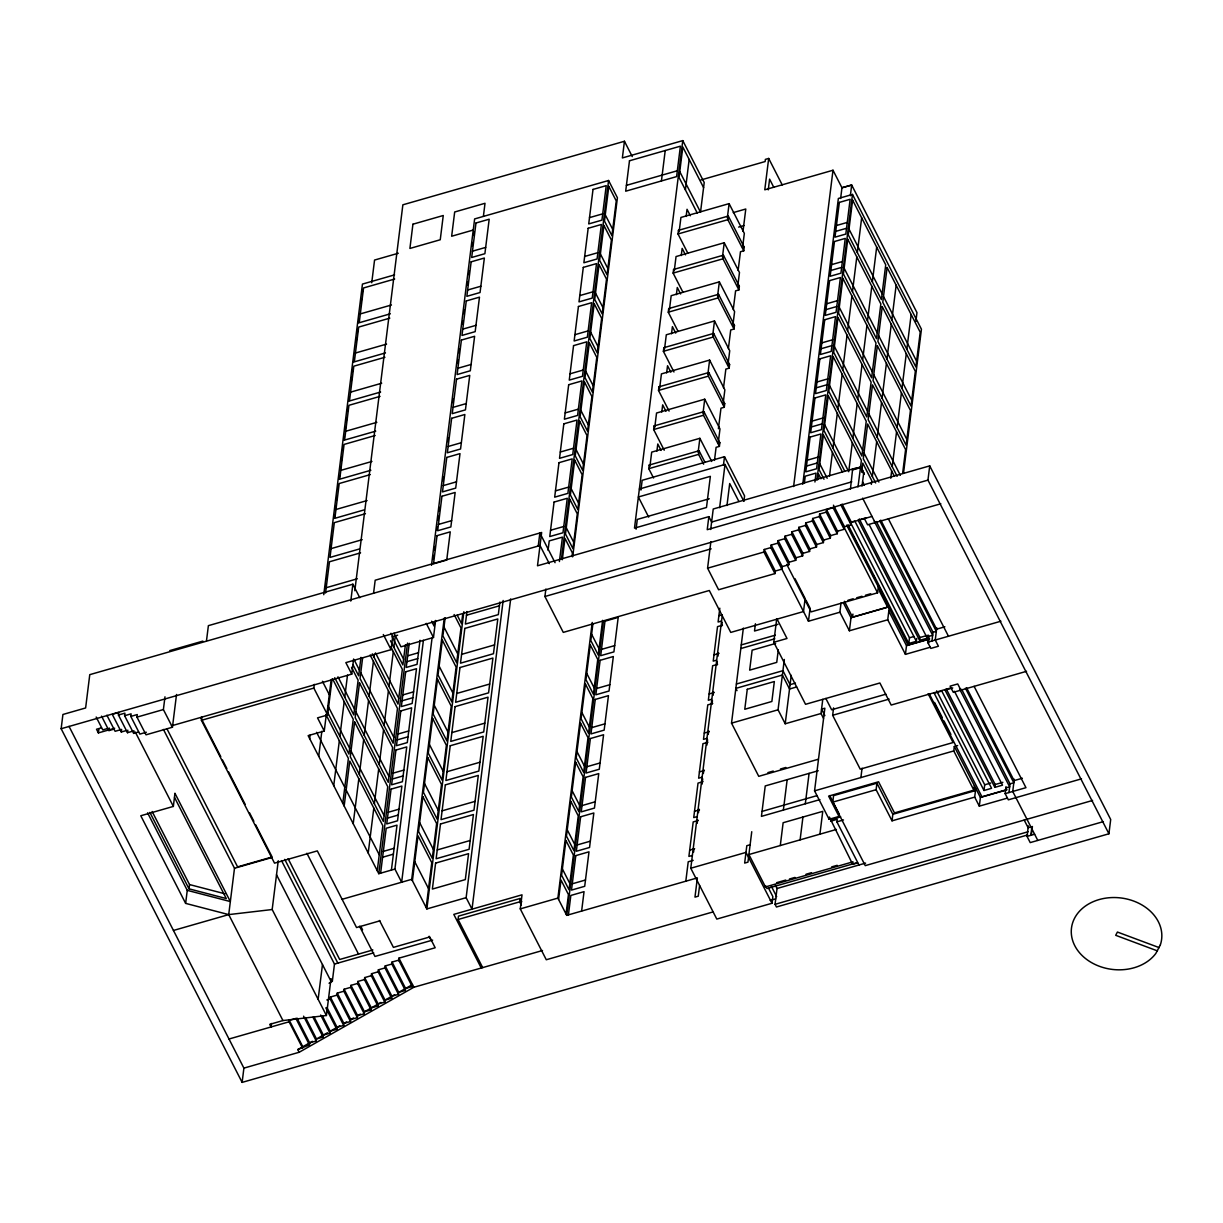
<?xml version="1.0" encoding="UTF-8"?>
<svg xmlns="http://www.w3.org/2000/svg" width="1223" height="1223" viewBox="0 0 1223 1223"><rect width="100%" height="100%" fill="white"/><g stroke="black" fill="none" stroke-linecap="round" stroke-linejoin="round"><path stroke-width="1.5" d="M373.565 593.262L375.186 580.222L541.651 532.479L537.493 565.79L708.851 516.641L707.23 529.681L929.725 465.871L1110.698 819.517L1108.925 833.78L242.123 1082.386L61.15 728.725L62.923 714.477L85.625 707.964L89.768 674.653L540.016 545.519L549.31 563.665M114.672 728.235L98.39 732.913L98.864 729.168M113.815 729.198L108.939 730.59L109.26 728.021M138.535 732.011L133.659 733.403L133.98 730.834L127.482 732.699L118.432 715.012L118.753 712.459L112.256 714.324L121.306 731.996L126.183 730.605M121.306 731.996L121.627 729.428L115.115 731.293L106.89 715.226M133.659 733.403L124.624 715.715L124.929 713.147L118.432 715.012M127.482 732.699L127.803 730.131M146.347 732.241L139.85 734.106L130.8 716.418L131.121 713.85L124.624 715.715M176.525 694.481L172.443 727.226L146.026 734.809L136.976 717.121L137.297 714.553L130.8 716.418M172.443 727.226L163.393 709.554L164.983 696.82M271.491 1023.483L271.063 1026.953L269.733 1024.354L282.941 1020.563L326.419 1015.503L272.179 909.53L228.716 914.605L185.636 903.384L140.783 815.756L173.36 806.416L174.92 793.391M206.504 640.653L208.384 625.656L352.881 584.212L359.791 597.726M379.849 920.858L356.55 927.538L317.323 850.887L274.533 863.163L201.428 720.316L201.871 716.846M185.636 903.384L187.257 890.344L147.586 812.821M174.553 797.488L226.27 898.538L188.999 888.831L189.534 884.565L152.141 811.506M282.941 1020.563L228.716 914.605L234.495 868.254L163.439 729.428M242.123 1082.386L243.897 1068.122L69.023 726.37M272.179 909.53L278.263 860.763M323.759 594.699L362.451 284.088L394.586 274.869M325.517 587.743L325.975 584.028M326.679 578.464L327.137 574.764M330.393 548.623L330.852 544.908M331.54 539.358L332.014 535.643M334.154 518.414L334.598 514.883M335.255 509.502L335.729 505.802M336.417 500.238L336.875 496.538M337.808 489.108L338.267 485.409M339.031 479.294L339.459 475.778M340.132 470.396L340.59 466.682M341.293 461.117L341.752 457.417M342.669 450.003L343.143 446.288M343.892 440.188L344.336 436.657M345.008 431.276L345.467 427.576M346.155 422.011L346.629 418.297M347.546 410.882L348.005 407.183M348.769 401.068L349.212 397.536M351.261 381.041L351.72 377.326M352.423 371.777L352.881 368.062M353.646 361.947L354.074 358.431M356.138 341.92L356.596 338.221M357.284 332.656L357.758 328.941M358.507 322.841L358.951 319.31M361.014 302.815L361.473 299.1M362.161 293.535L362.62 289.836M423.403 640.363L394.922 869.079L378.794 873.696L308.15 735.635L324.263 731.018L317.537 717.87L327.611 714.981L313.837 688.09L314.311 684.36M325.563 593.002L329.461 561.77L360.571 552.842M309.679 738.631L310.122 735.084M371.731 282.758L374.559 260.056L398.316 253.237M318.729 756.303L321.832 731.308M324.263 731.018L326.373 714.003M326.938 713.682L331.158 679.881M302.631 1048.187L289.117 1021.786L289.285 1020.318L295.89 1018.423L309.419 1044.839L297.785 1049.579L299.161 1052.269L413.833 987.267L542.508 950.516M327.611 714.981L332.09 679.01M350.772 601.074L352.881 584.212M354.808 590.74L402.871 204.807L624.449 141.272L632.276 156.575M333.741 785.64L339.337 740.71M339.872 736.368L344.198 701.605M344.748 697.263L347.5 675.172M171.403 725.851L351.75 674.118L353.63 658.983M309.419 1044.839L309.664 1042.852L296.99 1018.086M318.133 999.329L322.475 964.565M342.792 803.328L348.387 758.398L325.991 714.645M360.968 657.363L358.66 675.83L352.912 664.563M344.167 806.018L349.763 761.088L382.86 825.785L377.265 870.715M362.574 658.234L360.051 678.52L393.149 743.217L397.475 708.438L370.126 655.008M309.664 1042.852L316.268 1040.956L316.512 1038.969L305.536 1017.505M327.474 1032.747L316.512 1038.969L323.117 1037.073L323.361 1035.086L314.066 1016.925M326.419 1015.503L331.005 978.675L332.335 981.274L329.063 983.246M343.678 1025.409L330.164 999.008L330.409 997.02L337.013 995.125L337.258 993.122L343.862 991.226L344.122 989.239L350.726 987.343L350.97 985.356L357.575 983.46L357.819 981.473L364.423 979.577L364.668 977.59L371.272 975.694L371.532 973.707L378.136 971.811L378.381 969.824L384.985 967.928L385.23 965.925L391.834 964.045L392.079 962.042L398.698 960.147L412.212 986.564L405.608 988.459L405.348 990.447L398.744 992.342L398.499 994.33L391.895 996.225L391.65 998.213L385.046 1000.108L384.802 1002.111L378.182 1003.991L377.938 1005.994L371.333 1007.89L371.089 1009.877L364.485 1011.773L364.24 1013.76L357.636 1015.656L357.376 1017.643L350.772 1019.539L350.527 1021.526L343.923 1023.422L343.678 1025.409L337.074 1027.305L336.829 1029.292L330.225 1031.188L329.965 1033.19L323.361 1035.086M332.335 981.274L334.475 964.076L281.519 860.61M353.218 823.706L358.813 778.776M359.348 774.434L363.674 739.655M364.225 735.313L368.551 700.55M369.086 696.208L373.428 661.429M373.963 657.087L374.33 654.198M351.75 674.118L345.849 662.621L391.07 649.658L392.69 636.617L390.963 633.254M368.215 853.027L373.81 808.113M374.36 803.756L378.687 768.992M379.237 764.65L383.563 729.871M384.098 725.529L388.425 690.766M388.975 686.409L393.302 651.645M393.852 647.303L395.243 636.082M405.425 644.704L402.887 664.976L390.504 640.776M378.794 873.696L407.519 643.099M380.613 873.176L386.208 828.261L397.001 825.158L391.406 870.088M409.231 643.359L406.235 667.452L417.028 664.364L420.024 640.271M431.49 565.332L474.631 218.932L608.58 180.5L617.416 197.759L572.685 556.801M433.202 559.003L433.645 555.441M434.303 550.105L434.746 546.543M436.794 530.155L437.177 527.006M438.063 519.882L438.507 516.335M439.179 510.985L439.623 507.438M442.94 480.777L443.383 477.215M447.817 441.656L448.26 438.094M452.678 402.535L453.121 398.988M457.555 363.43L457.998 359.868M458.885 352.744L459.328 349.197M462.432 324.309L462.875 320.747M463.762 313.638L464.205 310.076M467.308 285.204L467.752 281.642M468.638 274.518L469.082 270.956M472.17 246.083L472.613 242.521M473.5 235.397L473.943 231.85M483.391 216.349L485.011 203.293L454.681 211.992L451.654 236.238L473.072 230.092M432.04 638.192L401.648 882.226L394.922 869.079M434.7 621.376L434.104 626.1L431.627 621.238M394.02 633.224L400.976 646.814L433.477 637.489L435.602 620.458M398.622 960.697L398.943 958.159L435.174 947.764L429.67 936.986L393.424 947.382L379.482 920.46M503.157 600.462L466.131 897.667L426.858 908.934L411.708 879.337L444.255 618.119M412.411 880.682L418.006 835.768L431.765 862.658L426.17 907.573M445.157 617.753L442.894 635.838L456.668 662.728L460.995 627.965L454.115 614.527M412.212 986.564L412.457 984.576L398.744 992.342L385.23 965.925M462.63 614.802L461.53 623.623L457.234 615.215M426.858 908.934L463.869 611.729M466.941 611.546L465.382 624.066L498.327 614.619L499.886 602.083M482.718 967.668L458.075 919.497L458.487 916.134L520.096 898.477L521.793 901.794M510.664 598.918L472.017 909.163L466.131 897.667M538.242 546.024L539.863 532.983L555.059 562.687M548.057 550.304L549.234 540.902L562.442 537.126L559.4 561.556M794.965 578.647L805.131 598.506L803.511 611.546L730.758 632.413L709.309 590.495L563.283 632.383L544.923 596.503L545.855 589.058M561.418 559.094L608.58 180.5M521.365 905.158L519.668 901.84L520.096 898.477M562.305 559.752L564.965 538.395L572.41 552.949L571.967 556.511M712.734 912.006L546.284 959.749L520.264 908.888L522.022 894.823L453.809 914.391L481.205 967.943M624.449 141.272L622.369 157.935L682.77 140.614L704.219 182.533L700.519 212.16L679.759 171.602M699.602 885.498L698.272 896.184L694.97 897.132L697.37 877.885L566.723 915.354L557.887 898.095L592.222 622.446M558.575 899.44L561.005 880.025L568.45 894.579L566.035 914.009M592.941 623.562L590.831 640.546L598.276 655.1L602.618 620.336M566.723 915.354L603.413 620.825M568.42 914.865L570.835 895.45L584.044 891.659L581.628 911.074M661.444 180.943L665.22 150.521M682.77 140.614L634.492 528.137L706.481 507.484L710.364 476.343L638.375 496.981L648.679 517.13M636.082 529.207L637.29 519.423L709.279 498.77M640.944 490.087L642.167 480.303L724.505 456.699L744.578 495.911L743.966 500.803M653.556 478.01L648.771 468.669L649.23 465.046L699.052 450.752L704.922 462.218M664.211 450.217L653.648 429.548L654.091 425.925L703.928 411.631L719.858 442.757L719.399 446.38L716.097 447.328L714.477 460.398M669.088 411.096L658.509 390.443L658.968 386.82L708.805 372.526L724.719 403.636L724.276 407.259L720.974 408.207L718.405 428.753M673.965 371.975L663.386 351.322L663.844 347.699L713.666 333.405L729.596 364.53L729.153 368.154L725.851 369.101L723.512 387.783M678.001 331.25L668.262 312.201L668.706 308.578L718.543 294.284L734.473 325.41L734.014 329.033L730.712 329.981L728.388 348.662M682.877 292.129L673.124 273.096L673.583 269.473L723.42 255.179L739.349 286.289L738.891 289.912L735.589 290.86L733.265 309.541M687.754 253.023L678.001 233.975L678.459 230.352L728.297 216.058L744.211 247.184L743.767 250.807L740.465 251.755L738.126 270.436M685.4 189.871L689.176 159.449M656.904 451.134L657.791 443.98L661.108 450.446M661.781 412.013L662.667 404.859L665.985 411.325M666.642 372.908L667.544 365.738L670.846 372.205M671.519 333.787L672.405 326.633L675.723 333.099M676.395 294.667L677.282 287.512L680.6 293.979M681.272 255.561L682.159 248.391L685.461 254.858M686.134 216.44L687.036 209.286L690.338 215.752M698.088 452.571L699.877 438.308L651.691 452.128L649.917 466.391L649.23 465.046M702.965 413.45L704.738 399.202L656.552 413.022L654.779 427.27L654.091 425.925M707.842 374.345L709.615 360.082L661.429 373.902L659.656 388.165L658.968 386.82M712.719 335.224L714.492 320.961L666.306 334.781L664.532 349.044L663.844 347.699M717.58 296.119L719.353 281.856L671.182 295.676L669.394 309.939L668.706 308.578M722.457 256.998L724.23 242.735L676.044 256.555L674.27 270.818L673.583 269.473M727.333 217.877L729.107 203.629L680.921 217.449L679.147 231.697L678.459 230.352M703.638 464.205L698.608 454.375L699.052 450.752M719.399 446.38L703.485 415.254L703.928 411.631M724.276 407.259L708.346 376.149L708.805 372.526M729.153 368.154L713.223 337.028L713.666 333.405M734.014 329.033L718.1 297.908L718.543 294.284M738.891 289.912L722.961 258.802L723.42 255.179M743.767 250.807L727.838 219.681L728.297 216.058M743.003 231.361L745.785 209.011L733.25 212.603M718.421 441.442L719.98 428.967L704.738 399.202M723.297 402.336L724.857 389.862L709.615 360.082M728.174 363.216L729.718 350.741L714.492 320.961M733.036 324.095L734.595 311.62L719.353 281.856M737.912 284.99L739.472 272.515L724.23 242.735M742.789 245.869L744.333 233.394L729.107 203.629M710.685 529.483L713.238 508.997L855.244 468.271M775.275 571.049L781.879 569.154L782.2 566.616L788.804 564.72L789.125 562.198L795.73 560.302L796.035 557.764L802.64 555.869L802.961 553.331L809.565 551.435L809.886 548.898L816.49 547.002L816.796 544.464L823.4 542.584L823.721 540.046L830.325 538.151L830.646 535.613L837.251 533.717L837.572 531.179L844.176 529.284L833.138 507.728L826.534 509.624L826.213 512.162L819.609 514.057L819.303 516.595L812.684 518.491L812.378 521.013L805.774 522.909L805.453 525.447L798.848 527.342L798.527 529.88L791.923 531.776L791.617 534.313L785.013 536.209L784.692 538.731L778.088 540.627L777.767 543.165L771.163 545.061L770.857 547.598L764.237 549.494L775.275 571.049L774.954 573.587L718.604 589.746L707.582 568.191L710.869 541.728M723.496 464.847L724.505 456.699M719.628 507.728L725.01 464.45L639.369 489.017M701.024 179.934L765.109 161.558L765.384 159.387L768.686 158.44L764.772 189.81L833.001 170.242L841.959 187.761L840.629 198.447M726.966 505.527L729.703 483.544L738.83 501.369M768.258 189.871L769.603 179.139L773.731 187.226M685.813 881.202L688.228 861.772L693.181 860.35M719.812 608.198L718.1 622.018L721.402 621.07M768.503 888.097L772.844 896.566L772.003 903.262L716.8 919.085L690.781 868.238L722.319 614.986M693.563 852.186L694.007 848.624M697.171 823.308L697.614 819.746M698.501 812.622L698.945 809.06M702.033 784.188L702.705 778.852M703.363 773.502L703.806 769.955M706.909 745.067L707.582 739.732M708.239 734.396L708.683 730.834M712 704.173L712.443 700.611M713.116 695.276L713.559 691.714M716.877 665.067L717.32 661.505M717.993 656.17L718.436 652.608M721.753 625.947L722.197 622.385M818.126 759.3L758.749 776.33L731.522 723.145L743.355 628.102M774.954 573.587L763.932 552.032L764.237 549.494M755.432 623.776L754.515 631.022L777.996 624.296M951.035 687.876L891.185 705.044L879.887 682.984L805.544 704.31L773.792 642.274L776.681 619.006M793.605 486.54L833.001 170.242M751.748 831.716L747.956 862.154L744.654 863.086L746.81 845.705L750.112 844.757M778.317 649.673L776.743 662.377L749.653 670.143L752.13 650.177L775.611 643.451M802.777 484.216L838.366 198.478L852.477 194.442L921.439 329.216L903.537 473.026M804.352 483.314L805.238 476.206L816.031 473.102L814.931 482M822.773 699.373L821.015 713.498L785.212 723.771L778.057 709.799L784.325 659.472M850.352 195.726L851.682 185.025L841.959 187.761L851.682 185.025L916.975 312.629L915.874 321.542M785.212 723.771L791.235 675.31M857.644 862.934L852.691 864.355L852.997 861.818L765.476 886.935L765.613 885.834L766.989 888.54L856.834 862.765M816.888 480.18L852.477 194.442M817.805 479.615L818.523 473.928L820.985 478.759M783.377 810.085L787.169 779.663M780.289 845.536L783.133 822.727L822.758 811.353L819.914 834.178M841.042 602.893L839.88 612.219L808.464 621.223L810.085 608.183L805.957 600.111M1027.626 834.957L776.437 907.007L775.061 904.317L777.033 888.494L775.413 885.33M829.5 476.053L832.435 452.495M832.985 448.153L837.312 413.389M837.847 409.048L842.188 374.269M842.723 369.927L847.05 335.163M847.6 330.806L851.927 296.042M852.462 291.701L856.803 256.922M857.338 252.58L861.665 217.816M800.102 839.849L802.945 817.04M805.3 803.786L809.091 773.364M852.324 442.711L848.716 471.696L824.654 424.687M852.859 438.369L857.185 403.605M857.736 399.248L862.062 364.485M862.612 360.143L866.939 325.364M867.474 321.022L871.8 286.258M872.351 281.901L876.677 247.138M844.176 529.284L844.481 526.746L833.459 505.191M850.428 489.093L852.599 469.387M829.76 795.562L839.299 814.212L839.024 816.444L829.118 819.288L814.564 790.853L824.852 708.209L821.55 709.157L824.868 715.638M844.481 526.746L851.086 524.866L851.407 522.328L842.066 504.075M858.011 486.922L861.374 460.398L828.261 395.702L823.935 430.465L844.65 470.962M860.732 467.064L852.049 469.556L860.732 467.064L864.355 474.142L860.824 466.33M861.619 472.154L862.75 463.089L871.8 480.777L871.342 484.4M928.119 693.701L953.099 742.529L860.228 769.16L832.649 715.287L833.582 707.888M862.047 486.112L863.576 473.851L860.411 467.66M851.009 617.737L889.35 606.746L887.73 619.786L849.389 630.778L851.009 617.737L843.243 602.542M887.974 604.04L887.592 607.097L852.553 617.156L852.935 614.099M829.118 819.288L829.393 817.056L852.691 864.355M872.335 476.435L876.662 441.656M877.212 437.314L881.538 402.55M882.089 398.194L886.415 363.43M886.95 359.088L891.277 324.309M891.827 319.967L896.153 285.204M1092.582 800.454L865.257 865.639L832.771 802.135L833.582 795.623L876.922 783.194L892.836 814.304L892.026 820.832L974.685 797.121L975.771 788.422M858.974 864.997L836.884 821.841L837.205 819.303L830.6 821.199M890.772 478.239L891.674 470.993M892.224 466.651L896.551 431.872M897.086 427.53L901.427 392.766M901.962 388.41L906.289 353.646M906.839 349.304L911.166 314.525M786.802 564.414L811.094 611.882L877.564 592.819L878.481 585.481M860.9 777.568L862.062 768.197M902.666 473.102L905.601 449.56L872.488 384.863L868.162 419.627L897.147 476.297M892.026 820.832L876.111 789.706L876.922 783.194M930.244 647.242L905.433 654.366L906.503 645.668L888.815 611.087M1108.925 833.78L927.951 480.119L929.725 465.871M916.7 638.452L916.348 641.311L908.765 643.481L909.484 637.779L850.551 522.618M919.971 637.519L927.63 635.318L927.279 638.177L919.62 640.378L919.971 637.519L859.31 518.98M936.772 627.781L935.259 640.042L938.423 646.233L930.841 648.404L927.661 642.213L928.532 635.211M928.41 643.65L928.93 639.369M931.957 640.99L933.027 632.291L876.371 521.579M839.024 816.444L828.613 796.112L878.557 781.787L894.487 812.898L973.844 790.15L953.772 750.922L954.322 746.504L957.624 745.571M973.844 790.15L974.395 785.732M1007.431 798.084L979.317 806.156L980.403 797.457L954.322 746.504M983.995 790.486L934.219 693.227L941.802 691.056L991.578 788.3L983.995 790.486L984.698 784.769L936.65 690.873M954.444 691.27L1002.493 785.166L994.834 787.367L995.186 784.509L946.281 688.931M1081.514 778.837L1008.333 799.827L1005.153 793.635L1006.025 786.634M1008.944 792.55L1010.03 783.867L961.645 689.298M1014.264 779.219L1012.736 791.464L1037.792 840.43M1103.406 821.611L1030.209 842.601L1027.045 836.41L1028.36 825.907M1030.836 835.324L1031.922 826.641L1028.13 827.726L1024.201 820.052M1031.325 835.187L1032.411 826.488M330.363 997.035L343.923 1023.422L346.659 1021.862M297.785 1049.579L312.4 1041.293M339.811 1025.761L330.225 1031.188L322.612 1016.344M353.523 1017.979L350.772 1019.539L337.258 993.122M360.372 1014.096L357.636 1015.656L344.122 989.239M380.934 1002.447L364.485 1011.773L350.97 985.356M394.632 994.681L385.046 1000.108L371.532 973.707M626.405 185.361L677.328 170.746M472.475 251.189L485.684 247.398M589.501 217.633L602.71 213.842M394.677 279.027L363.552 287.955L359.226 322.734L390.351 313.807M360.326 313.914L391.452 304.986M467.629 290.019L480.838 286.243M584.655 256.463L597.879 252.672M678.001 233.975L727.838 219.681M389.816 318.148L358.691 327.076L354.349 361.84L385.474 352.912M738.616 227.096L743.981 225.552M355.45 353.019L386.575 344.106M742.56 247.657L744.211 247.184M462.753 329.14L475.976 325.349M579.794 295.584L593.002 291.793M836.456 225.521L847.264 222.433M673.124 273.096L722.961 258.802M384.939 357.269L353.814 366.181L349.488 400.961L380.613 392.033M835.737 231.376L846.53 228.273M350.588 392.14L381.698 383.212M737.698 286.763L739.349 286.289M457.891 368.261L471.1 364.469M574.917 334.689L588.125 330.898M831.594 264.642L842.387 261.539M668.262 312.201L718.1 297.908M380.063 396.374L348.937 405.302L344.611 440.066L375.736 431.153M830.86 270.482L841.653 267.394M345.712 431.26L376.837 422.332M732.822 325.884L734.473 325.41M453.014 407.366L466.223 403.59M570.04 373.81L583.249 370.019M826.717 303.763L837.51 300.659M663.386 351.322L713.223 337.028M375.201 435.495L344.076 444.423L339.734 479.187L370.859 470.259M825.984 309.602L836.792 306.514M340.835 470.366L371.96 461.438M727.945 365.004L729.596 364.53M448.138 446.487L461.361 442.695M565.179 412.915L578.387 409.139M821.841 342.868L832.634 339.78M658.509 390.443L708.346 376.149M370.324 474.6L339.199 483.528L334.873 518.307L364.164 509.899M821.122 348.723L831.915 345.62M335.958 509.487L367.083 500.559M723.068 404.11L724.719 403.636M443.276 485.607L456.485 481.816M560.302 452.036L573.511 448.245M816.964 381.989L827.772 378.885M653.648 429.548L703.485 415.254M365.448 513.721L334.322 522.649L329.996 557.413L359.287 549.02M816.245 387.829L827.038 384.741M331.097 548.607L362.222 539.679M718.207 443.23L719.858 442.757M438.43 524.438L451.639 520.646M555.471 490.866L568.68 487.09M812.103 421.109L822.896 418.006M648.771 468.669L698.608 454.375M811.369 426.949L822.162 423.846M326.22 587.713L357.345 578.785M550.564 530.262L563.772 526.486M807.226 460.215L818.019 457.127M806.492 466.07L817.3 462.967M169.752 650.605L202.85 641.112M852.828 469.846L860.961 467.507M851.804 481.831L711.618 522.038L708.851 516.641M61.15 728.725L927.951 480.119M466.467 615.245L499.427 605.798M392.69 636.617L397.643 635.196M544.923 596.503L711.144 548.837M136.976 717.121L163.393 709.554M101.433 727.823L96.51 729.244L98.39 732.913M107.639 728.495L102.763 729.886L96.174 717.03M850.275 522.374L854.816 521.074L916.348 641.311M865.746 517.941L858.087 520.127L919.62 640.378M851.407 522.328L871.999 516.412M707.582 568.191L763.932 552.032M407.687 655.818L418.48 652.73M940.823 503.769L867.581 524.789L864.401 518.598M201.428 720.316L313.837 688.09M406.953 661.674L417.746 658.57M461.606 654.366L494.551 644.903M402.81 694.939L413.603 691.836M402.077 700.779L412.885 697.691M601.487 649.382L614.695 645.606M718.879 615.719L722.182 614.772M456.729 693.472L489.689 684.024M722.472 625.228L717.519 626.635L713.223 661.123L716.525 660.175M847.936 600.279L853.195 598.766M856.696 597.772L861.955 596.258M865.456 595.249L870.715 593.751M397.934 734.045L408.742 730.957M397.215 739.9L408.008 736.796M741.26 644.918L775.275 635.165M596.61 688.503L609.818 684.712M714.003 654.84L718.956 653.418M740.817 648.542L774.816 638.788M451.853 732.592L484.812 723.145M773.792 642.274L787 638.482L777.094 619.128M717.595 664.334L712.642 665.755L708.346 700.244L711.648 699.296M393.072 773.165L403.865 770.077M392.338 779.02L403.131 775.917M736.399 684.024L782.934 670.678L790.073 684.651L795.454 683.122M591.733 727.624L604.942 723.833M709.141 693.945L714.094 692.524M944.859 626.803L936.604 629.172L880.805 520.127M909.484 637.779L914.024 636.48M933.027 632.291L936.329 631.343L879.673 520.631M446.991 771.713L479.936 762.25M929.572 638.849L908.062 645.01L846.713 525.141M906.503 645.668L929.556 639.063M712.734 703.454L707.781 704.876L703.485 739.365L706.787 738.417M927.661 642.213L1000.918 621.208M796.647 686.959L789.538 689.008L782.384 675.035L735.849 688.381L737.01 690.643M388.195 812.286L398.988 809.183M387.462 818.126L398.27 815.038M731.522 723.145L778.057 709.799M586.857 766.729L600.08 762.953M704.265 733.066L709.218 731.644M234.495 868.254L271.812 857.552M442.115 810.818L475.074 801.371M707.888 742.285L702.935 743.706L698.639 778.195L701.941 777.247M885.865 694.19L831.64 709.753L825.846 698.455M832.649 715.287L889.121 699.097M383.319 851.391L394.112 848.303M952.732 687.922L945.073 690.108L994.834 787.367M1026.556 671.305L953.313 692.325L950.133 686.134L957.731 683.947L960.896 690.139M382.6 857.247L393.393 854.143M582.026 805.575L595.234 801.784M699.418 771.896L704.387 770.475M437.238 849.939L470.198 840.491M173.452 930.458L228.716 914.605M702.98 781.68L698.027 783.102L693.731 817.591L697.034 816.643M767.861 772.615L773.257 771.071M780.457 769.007L785.854 767.463M342.104 899.302L411.708 879.337M818.233 770.75L765.231 785.946L761.44 816.368L819.93 799.597M577.118 844.971L590.327 841.179M694.526 811.292L699.48 809.871M698.15 820.511L693.196 821.932L688.901 856.421L692.203 855.473M814.564 790.853L953.772 750.922M762.067 811.384L816.888 795.653M832.771 802.135L876.111 789.706M572.288 883.801L585.496 880.01M689.68 850.123L694.633 848.716M458.075 919.497L519.668 901.84M372.893 949.965L339.688 959.489L288.093 858.668M520.264 908.888L557.887 898.095M830.769 819.746L840.69 816.903M334.475 964.076L373.688 952.839M836.884 821.841L843.488 819.945M432.652 940.105L374.972 956.447L359.501 926.208M690.781 868.238L745.984 852.4L772.003 903.262M984.698 784.769L990.768 783.041M836.425 829.439L748.904 854.541L765.476 886.935M995.186 784.509L1002.86 782.323M892.836 814.304L975.495 790.593L974.12 787.902M1022.352 778.241L1014.096 780.595L966.567 687.723M1010.03 783.867L1013.821 782.781L965.436 688.213M1005.872 787.933L1009.663 786.848L959.535 688.901M1006.758 789.691L981.947 796.8L929.174 693.67M980.403 797.457L1006.758 789.89M1005.153 793.635L1025.959 787.673L974.104 686.348M326.831 999.955L330.164 999.008M229.007 1039.015L289.117 1021.786M776.62 882.685L785.793 880.056M789.462 879.001L794.981 877.426M805.988 874.262L811.491 872.687M831.686 866.893L837.189 865.318M777.033 888.494L865.578 863.102M770.215 900.418L775.688 898.844M775.061 904.317L1028.084 831.747M1027.045 836.41L1034.627 834.239M243.897 1068.122L299.161 1052.269M189.534 884.565L225.017 893.814M187.257 890.344L230.337 901.565L174.981 793.375M1159.175 947.626L1117.425 932.048L1115.697 935.305L1157.447 950.898M849.007 229.114L882.119 293.81M883.495 296.501L916.608 361.198M844.145 268.219L877.243 332.916M878.618 335.622L911.731 400.303M768.686 158.44L782.231 184.902M839.268 307.34L872.381 372.037M873.757 374.727L906.855 439.424M834.392 346.461L867.504 411.157M868.88 413.848L900.342 475.319M894.151 475.808L867.627 423.984L863.285 458.747L875.668 482.947M829.53 385.566L862.628 450.263M864.004 452.953L878.894 482.045M888.372 518.827L948.467 636.25M862.582 481.816L864.279 485.134M703.577 187.593L682.816 147.02L679.04 177.442L697.248 213.047M862.658 498.174L875.164 522.603M874.277 521.212L932.66 635.287L928.379 636.51L929.113 637.947M842.448 472.047L823.385 434.822L819.058 469.586L823.996 479.233M869.217 524.713L927.279 638.177M819.777 463.807L827.176 478.269M840.904 504.961L851.086 524.866M848.105 524.942L908.765 643.481M847.722 525.386L849.435 528.718M853.7 537.065L866.511 562.106M873.344 575.467L875.057 578.8M887.164 602.465L879.857 588.171L879.475 591.229L887.592 607.097M934.54 702.43L942.291 717.58M944.003 720.959L950.898 734.427M843.396 526.043L877.564 592.819M887.73 619.786L905.433 654.366M974.685 797.121L979.317 806.156M826.534 509.624L837.572 531.179M826.213 512.162L837.251 533.717M819.609 514.057L830.646 535.613M819.303 516.595L830.325 538.151M812.684 518.491L823.721 540.046M812.378 521.013L823.4 542.584M805.774 522.909L816.796 544.464M844.436 601.288L852.553 617.156M805.453 525.447L816.49 547.002M798.848 527.342L809.886 548.898M798.527 529.88L809.565 551.435M839.88 612.219L849.389 630.778M791.923 531.776L802.961 553.331M791.617 534.313L802.64 555.869M785.013 536.209L796.035 557.764M784.692 538.731L795.73 560.302M778.088 540.627L789.125 562.198M777.767 543.165L788.804 564.72M605.263 214.82L612.708 229.389M771.163 545.061L782.2 566.616M770.857 547.598L808.464 621.223M725.01 464.45L743.89 501.338M699.877 438.308L711.725 461.468M600.386 253.941L607.846 268.51M821.015 713.498L823.507 718.36M595.509 293.061L602.97 307.615M590.648 332.167L598.093 346.736M585.771 371.288L593.231 385.857M580.894 410.408L588.355 424.962M576.033 449.514L583.478 464.083M571.156 488.634L578.601 503.203M771.3 886.155L776.666 896.642M566.28 527.755L573.74 542.309M591.611 634.248L599.071 648.802M586.734 673.353L594.195 687.922M581.873 712.474L589.318 727.043M576.996 751.595L584.456 766.148M572.119 790.7L579.58 805.269M567.258 829.821L574.703 844.39M443.995 627.032L457.754 653.923M562.381 868.942L569.826 883.495M426.246 623.363L433.477 637.489M439.133 666.138L452.892 693.028M434.257 705.258L448.015 732.149M392.063 636.617L403.621 659.197M390.81 646.753L402.352 669.333L398.025 704.096L372.312 653.877M383.319 634.523L391.07 649.658M429.38 744.379L443.139 771.27M375.522 652.929L398.744 698.302M424.519 783.484L438.277 810.375M354.456 660.389L359.379 670.036M360.77 672.726L393.867 737.423M351.536 667.315L358.125 680.171L353.799 714.935L334.735 677.695M419.642 822.605L433.401 849.496M337.961 676.808L354.517 709.157M355.893 711.847L389.006 776.544M332.534 678.796L353.248 719.277L348.922 754.056L327.367 711.924M322.429 681.272L329.308 694.71M414.765 861.726L428.524 888.617M328.085 706.145L349.64 748.262M351.016 750.968L384.129 815.649M429.135 936.268L431.215 940.319M316.604 732.332L344.764 787.383M346.155 790.073L379.252 854.77M398.943 958.159L413.833 987.267M392.079 962.042L405.608 988.459M391.834 964.045L405.348 990.447M384.985 967.928L398.499 994.33M360.861 926.438L362.574 929.801M378.381 969.824L391.895 996.225M378.136 971.811L391.65 998.213M371.272 975.694L384.802 1002.111M306.897 853.272L358.507 954.093M364.668 977.59L378.182 1003.991M364.423 979.577L377.938 1005.994M357.819 981.473L371.333 1007.89M357.575 983.46L371.089 1009.877M350.726 987.343L364.24 1013.76M284.745 859.372L337.838 963.113M343.862 991.226L357.376 1017.643M200.755 717.549L220.782 756.655M222.51 760.049L226.867 768.564M228.609 771.958L245.135 804.26M249.492 812.775L253.849 821.275M255.576 824.669L272.118 856.987L237.598 866.878L167.123 729.137M276.52 874.766L330.745 980.739M337.013 995.125L350.527 1021.526M326.938 1007.507L337.074 1027.305M325.838 1007.844L336.829 1029.292M320.686 1015.029L329.965 1033.19M312.981 1017.261L323.117 1037.073M303.594 1016.191L316.268 1040.956M289.285 1020.318L302.8 1046.735M135.279 732.027L173.36 806.416M101.54 716.128L108.939 730.59M149.879 812.378L188.999 888.831M412.931 224.206L409.904 248.452L440.249 239.754L443.261 215.508L412.931 224.206M354.624 721.983L350.298 756.747L383.411 821.443L387.737 786.679L354.624 721.983M359.501 682.862L355.174 717.626L388.272 782.323L392.614 747.559L359.501 682.862M391.07 789.141L386.743 823.92L397.536 820.816L401.878 786.053L391.07 789.141M395.946 750.035L391.62 784.799L402.413 781.711L406.739 746.932L395.946 750.035M400.823 710.915L396.481 745.678L407.29 742.59L411.616 707.827L400.823 710.915M405.684 671.794L401.358 706.573L412.151 703.47L416.493 668.706L405.684 671.794M437.039 535.643L433.523 563.834L446.731 560.042L450.247 531.852L437.039 535.643M441.946 496.248L437.651 530.736L450.859 526.945L455.155 492.456L441.946 496.248M446.777 457.417L442.481 491.906L455.705 488.115L460.001 453.626L446.777 457.417M451.654 418.297L447.358 452.785L460.567 448.994L464.862 414.505L451.654 418.297M456.531 379.176L452.235 413.664L465.443 409.873L469.739 375.385L456.531 379.176M461.392 340.07L457.112 374.559L470.32 370.768L474.616 336.279L461.392 340.07M466.269 300.95L461.973 335.438L475.181 331.647L479.477 297.158L466.269 300.95M471.145 261.829L466.85 296.318L480.058 292.526L484.354 258.038L471.145 261.829M475.976 222.999L471.681 257.487L484.889 253.696L489.185 219.207L475.976 222.999M422.868 796.647L418.541 831.426L432.3 858.317L436.626 823.538L422.868 796.647M427.744 757.541L423.418 792.305L437.177 819.196L441.503 784.432L427.744 757.541M432.621 718.421L428.279 753.185L442.053 780.075L446.38 745.311L432.621 718.421M437.482 679.3L433.156 714.079L446.915 740.97L451.241 706.191L437.482 679.3M442.359 640.195L438.033 674.958L451.791 701.849L456.118 667.085L442.359 640.195M435.602 863.102L432.376 889.06L465.321 879.597L468.562 853.654L435.602 863.102M440.479 823.981L436.137 858.76L469.097 849.297L473.423 814.533L440.479 823.981M445.34 784.876L441.014 819.639L473.974 810.192L478.3 775.413L445.34 784.876M450.217 745.755L445.891 780.519L478.835 771.071L483.177 736.307L450.217 745.755M455.094 706.634L450.767 741.413L483.712 731.95L488.038 697.186L455.094 706.634M459.97 667.529L455.629 702.292L488.589 692.845L492.915 658.066L459.97 667.529M464.832 628.408L460.505 663.172L493.465 653.724L497.792 618.96L464.832 628.408M554.065 502.072L549.769 536.561L562.977 532.769L567.273 498.281L554.065 502.072M558.972 462.676L554.676 497.165L567.885 493.373L572.181 458.885L558.972 462.676M563.818 423.846L559.523 458.335L572.731 454.543L577.027 420.055L563.818 423.846M568.68 384.725L564.384 419.214L577.592 415.423L581.888 380.934L568.68 384.725M573.556 345.62L569.261 380.108L582.469 376.317L586.765 341.829L573.556 345.62M578.433 306.499L574.137 340.988L587.346 337.196L591.642 302.708L578.433 306.499M583.295 267.378L578.999 301.867L592.222 298.091L596.518 263.602L583.295 267.378M588.171 228.273L583.875 262.762L597.084 258.97L601.38 224.482L588.171 228.273M593.017 189.427L588.722 223.916L601.93 220.14L606.226 185.651L593.017 189.427M569.826 499.274L565.5 534.038L572.945 548.607L577.287 513.843L569.826 499.274M574.703 460.154L570.377 494.933L577.822 509.487L582.148 474.723L574.703 460.154M579.58 421.048L575.238 455.812L582.698 470.381L587.025 435.602L579.58 421.048M584.441 381.928L580.115 416.707L587.575 431.26L591.901 396.497L584.441 381.928M589.318 342.822L584.991 377.586L592.436 392.155L596.778 357.376L589.318 342.822M594.195 303.701L589.853 338.465L597.313 353.034L601.64 318.27L594.195 303.701M599.056 264.581L594.73 299.36L602.19 313.914L606.516 279.15L599.056 264.581M603.933 225.475L599.606 260.239L607.051 274.808L611.393 240.029L603.933 225.475M608.809 186.355L604.483 221.118L611.928 235.687L616.254 200.924L608.809 186.355M629.478 160.779L625.687 191.201L676.609 176.601L680.401 146.179L629.478 160.779M565.928 840.461L561.602 875.225L569.047 889.794L573.373 855.03L565.928 840.461M570.805 801.34L566.463 836.119L573.923 850.673L578.25 815.909L570.805 801.34M575.666 762.235L571.34 796.999L578.8 811.568L583.126 776.788L575.666 762.235M580.543 723.114L576.216 757.893L583.661 772.447L588.003 737.683L580.543 723.114M585.42 684.009L581.078 718.772L588.538 733.341L592.865 698.562L585.42 684.009M590.281 644.888L585.955 679.652L593.415 694.221L597.741 659.457L590.281 644.888M575.788 855.611L571.493 890.099L584.701 886.308L588.997 851.82L575.788 855.611M580.635 816.781L576.339 851.269L589.547 847.478L593.843 812.989L580.635 816.781M585.542 777.385L581.246 811.873L594.454 808.082L598.75 773.593L585.542 777.385M590.373 738.539L586.077 773.028L599.285 769.236L603.581 734.748L590.373 738.539M595.249 699.434L590.954 733.922L604.162 730.131L608.458 695.642L595.249 699.434M600.126 660.313L595.83 694.802L609.039 691.01L613.335 656.522L600.126 660.313M604.988 621.192L600.692 655.681L613.9 651.89L618.196 617.401L604.988 621.192M747.268 689.298L744.776 709.264L771.866 701.482L774.342 681.532L747.268 689.298M810.115 437.085L805.774 471.849L816.582 468.761L820.908 433.982L810.115 437.085M814.977 397.964L810.65 432.743L821.443 429.64L825.785 394.876L814.977 397.964M819.853 358.859L815.527 393.623L826.32 390.519L830.646 355.755L819.853 358.859M824.73 319.738L820.388 354.502L831.197 351.414L835.523 316.635L824.73 319.738M829.591 280.617L825.265 315.396L836.058 312.293L840.4 277.529L829.591 280.617M834.468 241.512L830.142 276.276L840.935 273.172L845.261 238.409L834.468 241.512M839.345 202.391L835.003 237.155L845.812 234.067L850.138 199.288L839.345 202.391M833.138 356.596L828.797 391.36L861.909 456.057L866.236 421.278L833.138 356.596M838 317.476L833.673 352.239L866.786 416.936L871.112 382.172L838 317.476M842.876 278.355L838.55 313.134L871.647 377.815L875.989 343.052L842.876 278.355M847.753 239.249L843.427 274.013L876.524 338.71L880.85 303.931L847.753 239.249M852.614 200.129L848.288 234.892L881.401 299.589L885.727 264.825L852.614 200.129M877.365 345.742L873.039 380.521L906.136 445.218L910.462 410.439L877.365 345.742M882.242 306.637L877.9 341.4L911.013 406.097L915.339 371.333L882.242 306.637M887.103 267.516L882.777 302.28L915.889 366.976L920.216 332.213L887.103 267.516M1160.337 944.92L1155.842 953.436A45.419 35.987 7.1 0 1 1079.527 952.763A45.419 35.987 7.1 0 1 1108.573 897.789A45.419 35.987 7.1 0 1 1160.337 944.92"/></g></svg>
